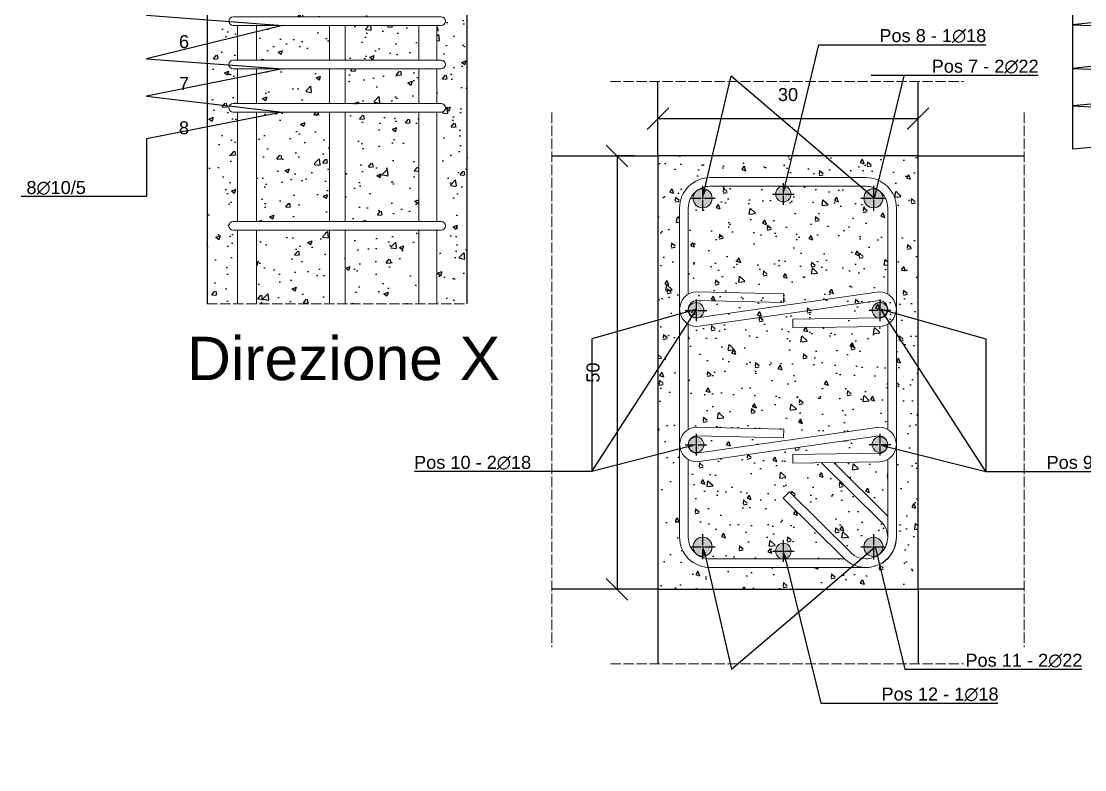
# Model space of a CAD drawing. Header units: millimetres. Extents: x -455371 to 117772, y -78417 to 116564.
# Drawn here: x -237981 to -236754, y 109809 to 110673 of the extents above; entities that cross this region are included whole.
import ezdxf
from ezdxf import colors
from ezdxf.entities.mleader import LeaderData, LeaderLine
from ezdxf.math import Vec2, Vec3

# ---------------------------------------------------------------- set-up
doc = ezdxf.new("R2010")
doc.units = ezdxf.units.MM
doc.linetypes.add('ACAD_ISO02W100', pattern=[15, 12, -3])
doc.linetypes.add('CENTER2', pattern=[28.575, 19.05, -3.175, 3.175, -3.175])
doc.layers.get('0').update_dxf_attribs({"color": 255})
for name, color, linetype, lineweight in [('armature', 5, 'Continuous', 18), ('Cls', 7, 'Continuous', 25), ('quote', 5, 'Continuous', 15), ('RETINO ARMATURE', 253, 'Continuous', 15), ('Scritte', 7, 'Continuous', 15), ('staffe', 10, 'Continuous', 15), ('tratteggio 1 a 50', 230, 'ACAD_ISO02W100', 15)]:
    doc.layers.add(name, color=color, linetype=linetype, lineweight=lineweight)
doc.layers.add('RETINI', color=253, linetype='Continuous')
doc.styles.get("Standard").update_dxf_attribs({"font": 'arial.ttf'})
doc.dimstyles.new('scala 1 a 10', dxfattribs={"dimtxt": 15, "dimasz": 25, "dimexe": 0.183, "dimexo": 0.1, "dimgap": 20, "dimtad": 2, "dimdec": 0, "dimlfac": 0.1, "dimzin": 0, "dimdsep": 46, "dimtxsty": 'Standard', "dimblk": 'OBLIQUE', "dimcen": -25, "dimadec": 0, "dimazin": 0, "dimtfac": 1, "dimtdec": 0, "dimtofl": 0, "dimtmove": 0, "dimatfit": 3, "dimfxl": 20, "dimfxlon": 1, "dimtolj": 1, "dimtzin": 0, "dimarcsym": 0})
pattern_1 = [(320, (-347881.445, -227181.816), (-4.622335, -52.833554), [5.5245, -60.7695]), (265, (-347881.445, -227181.816), (55.406485, 10.220592), [4.4196, -48.6157694]), (10.451445, (-347881.83, -227186.22), (50.784148, -42.612962), [4.6951026, -51.646171]), (316.1842, (-347866.71, -227181.816), (-12.192275, -78.612922), [8.28675, -91.15425]), (6.635558, (-347867.73, -227188.37), (71.753576, -68.847199), [7.042657, -77.469326]), (261.18415, (-347866.71, -227181.816), (71.753576, -68.847199), [6.62939, -72.923322]), (291, (-347870.396, -227189.18), (-29.6569075, -43.9681735), [5.5245, -60.7695]), (236, (-347870.396, -227189.18), (53.41451, -17.922588), [4.4196, -48.6156]), (341.451445, (-347872.87, -227192.846), (23.757603, -61.8907616), [4.6951026, -51.646082]), (307.5, (-347881.445, -227181.816), (24.5209613, -0.8956949), [0, -48.02632, 0, -49.3522, 0, -48.79975]), (277.5, (-347881.445, -227181.816), (29.0523667, -19.3777021), [0, -28.13812, 0, -46.92142, 0, -18.59915]), (237.5, (-347881.445, -227165.39), (-1.6613358, -39.3212726), [0, -18.415, 0, -57.4548, 0, -76.2381]), (227.5, (-347881.445, -227158.023), (7.3736824, -42.9574626), [0, -23.9395, 0, -38.15588, 0, -54.1401])]

# ---------------------------------------------------------------- blocks, each defined once
blk = doc.blocks.new('*U3260')
at = {"layer": 'staffe'}
blk.add_lwpolyline([(-120, 5), (120, 5, -1), (120, -5), (-120, -5, -1)], format="xyb", close=True, dxfattribs=at)
blk = doc.blocks.new('*U3261')
at = {"layer": 'armature', "color": 0, "linetype": 'ByBlock', "lineweight": -2, "transparency": 16777216}
for p in [(0, 350), (0, 300), (0, 250), (0, 200), (0, 150), (0, 100), (0, 50), (0, 0)]:
    blk.add_blockref('*U3260', p, dxfattribs=at)
blk = doc.blocks.new('*U3263')
at = {"layer": 'Cls', "color": 0, "linetype": 'CENTER2', "transparency": 16777216}
for p, q in [((0, 2.2), (0, 14.5)), ((-14.5, 0), (-2.2, 0)), ((2.2, 0), (14.5, 0)), ((0, -14.5), (0, -2.2))]:
    blk.add_line(p, q, dxfattribs=at)
at = {"layer": 'Cls', "color": 0, "linetype": 'Continuous', "transparency": 16777216}
for p, q in [((-1.1, 0), (1.1, 0)), ((0, -1.1), (0, 1.1))]:
    blk.add_line(p, q, dxfattribs=at)
blk = doc.blocks.new('*U3281')
at = {"layer": 'Cls', "color": 0, "linetype": 'CENTER2', "transparency": 16777216}
for p, q in [((0, 1.8), (0, 12.5)), ((-12.5, 0), (-1.8, 0)), ((1.8, 0), (12.5, 0)), ((0, -12.5), (0, -1.8))]:
    blk.add_line(p, q, dxfattribs=at)
at = {"layer": 'Cls', "color": 0, "linetype": 'Continuous', "transparency": 16777216}
for p, q in [((-0.9, 0), (0.9, 0)), ((0, -0.9), (0, 0.9))]:
    blk.add_line(p, q, dxfattribs=at)
blk = doc.blocks.new('*U3264')
at = {"layer": 'Cls', "color": 0, "linetype": 'CENTER2', "transparency": 16777216}
for p, q in [((0, 1.8), (0, 12.5)), ((-12.5, 0), (-1.8, 0)), ((1.8, 0), (12.5, 0)), ((0, -12.5), (0, -1.8))]:
    blk.add_line(p, q, dxfattribs=at)
at = {"layer": 'Cls', "color": 0, "linetype": 'Continuous', "transparency": 16777216}
for p, q in [((-0.9, 0), (0.9, 0)), ((0, -0.9), (0, 0.9))]:
    blk.add_line(p, q, dxfattribs=at)
blk = doc.blocks.new('*U3265')
at = {"layer": 'Cls', "color": 0, "linetype": 'CENTER2', "transparency": 16777216}
for p, q in [((0, 2.2), (0, 14.5)), ((-14.5, 0), (-2.2, 0)), ((2.2, 0), (14.5, 0)), ((0, -14.5), (0, -2.2))]:
    blk.add_line(p, q, dxfattribs=at)
at = {"layer": 'Cls', "color": 0, "linetype": 'Continuous', "transparency": 16777216}
for p, q in [((-1.1, 0), (1.1, 0)), ((0, -1.1), (0, 1.1))]:
    blk.add_line(p, q, dxfattribs=at)
blk = doc.blocks.new('*U3266')
at = {"layer": 'Cls', "color": 0, "linetype": 'CENTER2', "transparency": 16777216}
for p, q in [((0, 1.8), (0, 12.5)), ((-12.5, 0), (-1.8, 0)), ((1.8, 0), (12.5, 0)), ((0, -12.5), (0, -1.8))]:
    blk.add_line(p, q, dxfattribs=at)
at = {"layer": 'Cls', "color": 0, "linetype": 'Continuous', "transparency": 16777216}
for p, q in [((-0.9, 0), (0.9, 0)), ((0, -0.9), (0, 0.9))]:
    blk.add_line(p, q, dxfattribs=at)
blk = doc.blocks.new('*U3267')
at = {"layer": 'Cls', "color": 0, "linetype": 'CENTER2', "transparency": 16777216}
for p, q in [((0, 2.2), (0, 14.5)), ((-14.5, 0), (-2.2, 0)), ((2.2, 0), (14.5, 0)), ((0, -14.5), (0, -2.2))]:
    blk.add_line(p, q, dxfattribs=at)
at = {"layer": 'Cls', "color": 0, "linetype": 'Continuous', "transparency": 16777216}
for p, q in [((-1.1, 0), (1.1, 0)), ((0, -1.1), (0, 1.1))]:
    blk.add_line(p, q, dxfattribs=at)
blk = doc.blocks.new('*U3268')
at = {"layer": 'Cls', "color": 0, "linetype": 'CENTER2', "transparency": 16777216}
for p, q in [((0, 1.8), (0, 12.5)), ((-12.5, 0), (-1.8, 0)), ((1.8, 0), (12.5, 0)), ((0, -12.5), (0, -1.8))]:
    blk.add_line(p, q, dxfattribs=at)
at = {"layer": 'Cls', "color": 0, "linetype": 'Continuous', "transparency": 16777216}
for p, q in [((-0.9, 0), (0.9, 0)), ((0, -0.9), (0, 0.9))]:
    blk.add_line(p, q, dxfattribs=at)
blk = doc.blocks.new('*U3280')
at = {"layer": 'Cls', "color": 0, "linetype": 'CENTER2', "transparency": 16777216}
for p, q in [((0, 1.8), (0, 12.5)), ((-12.5, 0), (-1.8, 0)), ((1.8, 0), (12.5, 0)), ((0, -12.5), (0, -1.8))]:
    blk.add_line(p, q, dxfattribs=at)
at = {"layer": 'Cls', "color": 0, "linetype": 'Continuous', "transparency": 16777216}
for p, q in [((-0.9, 0), (0.9, 0)), ((0, -0.9), (0, 0.9))]:
    blk.add_line(p, q, dxfattribs=at)
blk = doc.blocks.new('*U3286')
at = {"layer": 'Cls', "color": 0, "linetype": 'CENTER2', "transparency": 16777216}
for p, q in [((0, 2.2), (0, 14.5)), ((-14.5, 0), (-2.2, 0)), ((2.2, 0), (14.5, 0)), ((0, -14.5), (0, -2.2))]:
    blk.add_line(p, q, dxfattribs=at)
at = {"layer": 'Cls', "color": 0, "linetype": 'Continuous', "transparency": 16777216}
for p, q in [((-1.1, 0), (1.1, 0)), ((0, -1.1), (0, 1.1))]:
    blk.add_line(p, q, dxfattribs=at)
blk = doc.blocks.new('*U3287')
at = {"layer": 'Cls', "color": 0, "linetype": 'CENTER2', "transparency": 16777216}
for p, q in [((0, 1.8), (0, 12.5)), ((-12.5, 0), (-1.8, 0)), ((1.8, 0), (12.5, 0)), ((0, -12.5), (0, -1.8))]:
    blk.add_line(p, q, dxfattribs=at)
at = {"layer": 'Cls', "color": 0, "linetype": 'Continuous', "transparency": 16777216}
for p, q in [((-0.9, 0), (0.9, 0)), ((0, -0.9), (0, 0.9))]:
    blk.add_line(p, q, dxfattribs=at)
blk = doc.blocks.new('_Oblique')
at = {"color": 0, "linetype": 'ByBlock', "lineweight": -2}
blk.add_line((-0.5, -0.5), (0.5, 0.5), dxfattribs=at)
blk = doc.blocks.new('*D3418')
at = {"layer": 'Defpoints', "color": 0, "transparency": 16777216}
for p in [(-236946.5, 110560.2), (-237246.5, 110517.2), (-236946.5, 110517.2)]:
    blk.add_point(p, dxfattribs=at)
at = {"layer": 'quote', "color": 0, "lineweight": -2, "transparency": 16777216}
for p, q in [((-237246.5, 110540.2), (-237246.5, 110560.4)), ((-237246.5, 110560.2), (-236946.5, 110560.2)), ((-236946.5, 110540.2), (-236946.5, 110560.4))]:
    blk.add_line(p, q, dxfattribs=at)
at = {"layer": 'quote', "color": 0, "lineweight": -2, "transparency": 16777216, "xscale": 25, "yscale": 25, "zscale": 25, "rotation": 180}
blk.add_blockref('_Oblique', (-237246.5, 110560.2), dxfattribs=at)
at = {"layer": 'quote', "color": 0, "lineweight": -2, "transparency": 16777216, "xscale": 25, "yscale": 25, "zscale": 25}
blk.add_blockref('_Oblique', (-236946.5, 110560.2), dxfattribs=at)
at = {"layer": 'quote', "color": 0, "transparency": 16777216, "insert": (-237096.5, 110587.9), "char_height": 15, "attachment_point": 5}
blk.add_mtext('\\A1;30', dxfattribs=at)
blk = doc.blocks.new('*D3419')
at = {"layer": 'Defpoints', "color": 0, "transparency": 16777216}
for p in [(-237246.5, 110517.2), (-237293.7, 110017.2), (-237246.5, 110017.2)]:
    blk.add_point(p, dxfattribs=at)
at = {"layer": 'quote', "color": 0, "lineweight": -2, "transparency": 16777216}
for p, q in [((-237273.7, 110517.2), (-237293.9, 110517.2)), ((-237293.7, 110517.2), (-237293.7, 110017.2)), ((-237273.7, 110017.2), (-237293.9, 110017.2))]:
    blk.add_line(p, q, dxfattribs=at)
at = {"layer": 'quote', "color": 0, "lineweight": -2, "transparency": 16777216, "xscale": 25, "yscale": 25, "zscale": 25}
for p, rotation in [((-237293.7, 110517.2), 90), ((-237293.7, 110017.2), 270)]:
    blk.add_blockref('_Oblique', p, dxfattribs=dict(at, rotation=rotation))
at = {"layer": 'quote', "color": 0, "transparency": 16777216, "insert": (-237321.4, 110267.2), "char_height": 15, "attachment_point": 5, "rotation": 90}
blk.add_mtext('\\A1;50', dxfattribs=at)

msp = doc.modelspace()

# ---------------------------------------------------------------- hatches: boundary and pattern name
at = {"layer": 'RETINI'}
h = msp.add_hatch(dxfattribs=at)
h.set_pattern_fill('AR-CONC', color=256, scale=0.29)
h.set_pattern_definition([(50, (88878.323, -2878.126), (52.833554, -4.622335), [5.5245, -60.7695]), (355, (88878.32, -2878.126), (-10.220592, 55.406485), [4.4196, -48.615769]), (100.451445, (88882.725, -2878.51), (42.612962, 50.784148), [4.6951026, -51.646171]), (46.1842, (88878.32, -2863.394), (78.612922, -12.192275), [8.28675, -91.15425]), (96.635558, (88884.87, -2864.41), (68.847199, 71.753576), [7.042657, -77.469326]), (351.18415, (88878.32, -2863.39), (68.847199, 71.753576), [6.62939, -72.923322]), (21, (88885.69, -2867.077), (43.9681735, -29.6569075), [5.5245, -60.7695]), (326, (88885.69, -2867.077), (17.922588, 53.41451), [4.4196, -48.6156]), (71.451445, (88889.353, -2869.55), (61.8907616, 23.757603), [4.6951026, -51.646082]), (37.5, (88878.323, -2878.126), (0.8956949, 24.5209613), [0, -48.02632, 0, -49.3522, 0, -48.79975]), (7.5, (88878.323, -2878.126), (19.3777021, 29.0523667), [0, -28.13812, 0, -46.92142, 0, -18.59915]), (327.5, (88861.896, -2878.126), (39.3212726, -1.6613358), [0, -18.415, 0, -57.4548, 0, -76.2381]), (317.5, (88854.53, -2878.126), (42.9574626, 7.3736824), [0, -23.9395, 0, -38.15588, 0, -54.1401])])
h.paths.add_polyline_path([(-237731.6, 110917.6), (-237736.6, 110917.6, -1), (-237736.6, 110927.6), (-237731.6, 110927.6), (-237731.6, 110935.5), (-237812.2, 110935.5), (-237812.2, 110876.5), (-237812.2, 110813.8), (-237731.6, 110812.3), (-237731.6, 110817.6), (-237736.6, 110817.6, -1), (-237736.6, 110827.6), (-237731.6, 110827.6), (-237731.6, 110867.6), (-237736.6, 110867.6, -1), (-237736.6, 110877.6), (-237731.6, 110877.6)])
h.paths.add_polyline_path([(-237820.2, 110876.5), (-237820.2, 110935.5), (-237912.2, 110935.5), (-237912.2, 110876.5), (-237912.2, 110815.7), (-237820.2, 110814)])
h.paths.add_polyline_path([(-237920.2, 110935.5), (-237966.6, 110935.5), (-237966.6, 110816.7), (-237920.2, 110815.8), (-237920.2, 110876.5)])
h.paths.add_polyline_path([(-237421, 110935.5), (-237501.6, 110935.5), (-237501.6, 110927.6), (-237496.6, 110927.6, -1), (-237496.6, 110917.6), (-237501.6, 110917.6), (-237501.6, 110877.6), (-237496.6, 110877.6, -1), (-237496.6, 110867.6), (-237501.6, 110867.6), (-237501.6, 110827.6), (-237496.6, 110827.6, -1), (-237496.6, 110817.6), (-237501.6, 110817.6), (-237501.6, 110812.3), (-237421, 110813.8), (-237421, 110876.5)])
h.paths.add_polyline_path([(-237321, 110935.5), (-237413, 110935.5), (-237413, 110876.5), (-237413, 110814), (-237321, 110815.7), (-237321, 110876.5)])
h.paths.add_polyline_path([(-237266.6, 110935.5), (-237313, 110935.5), (-237313, 110876.5), (-237313, 110815.8), (-237266.6, 110816.7)])
h.paths.add_polyline_path([(-237522.2, 111031.5), (-237607.6, 111031.5), (-237607.6, 110953.5), (-237522.2, 110953.5)])
h.paths.add_polyline_path([(-237625.6, 111031.5), (-237709.6, 111031.5), (-237709.6, 110953.5), (-237625.6, 110953.5)])
h.paths.add_polyline_path([(-237625.6, 111131.5), (-237709.6, 111131.5), (-237709.6, 111041.5), (-237625.6, 111041.5)])
h.paths.add_polyline_path([(-237522.1, 111131.5), (-237607.6, 111131.5), (-237607.6, 111041.5), (-237522.2, 111041.5)])
h.paths.add_polyline_path([(-237625.6, 110917.6), (-237709.6, 110917.6), (-237709.6, 110877.6), (-237625.6, 110877.6)])
h.paths.add_polyline_path([(-237625.6, 110935.5), (-237709.6, 110935.5), (-237709.6, 110927.6), (-237625.6, 110927.6)])
h.paths.add_polyline_path([(-237522.2, 110935.5), (-237607.6, 110935.5), (-237607.6, 110927.6), (-237522.2, 110927.6)])
h.paths.add_polyline_path([(-237522.3, 110917.6), (-237607.6, 110917.6), (-237607.6, 110877.6), (-237522.3, 110877.6)])
h.paths.add_polyline_path([(-237625.6, 110867.6), (-237709.6, 110867.6), (-237709.6, 110827.6), (-237625.6, 110827.6)])
h.paths.add_polyline_path([(-237522.3, 110867.6), (-237607.6, 110867.6), (-237607.6, 110827.6), (-237522.3, 110827.6)])
h.paths.add_polyline_path([(-237625.6, 110817.6), (-237709.6, 110817.6), (-237709.6, 110811.9), (-237625.6, 110810.4)])
h.paths.add_polyline_path([(-237522.3, 110817.6), (-237607.6, 110817.6), (-237607.6, 110810.4), (-237522.3, 110812)])
h.paths.add_polyline_path([(-237625.6, 110792.4), (-237709.6, 110793.9), (-237709.6, 110777.6), (-237625.6, 110777.6)])
h.paths.add_polyline_path([(-237522.3, 110794), (-237607.6, 110792.4), (-237607.6, 110777.6), (-237522.3, 110777.6)])
h.paths.add_polyline_path([(-237625.6, 110767.6), (-237709.6, 110767.6), (-237709.6, 110727.6), (-237625.6, 110727.6)])
h.paths.add_polyline_path([(-237522.3, 110767.6), (-237607.6, 110767.6), (-237607.6, 110727.6), (-237522.4, 110727.6)])
h.paths.add_polyline_path([(-237522.4, 110717.6), (-237607.6, 110717.6), (-237607.6, 110677.6), (-237522.4, 110677.6)])
h.paths.add_polyline_path([(-237625.6, 110717.6), (-237709.6, 110717.6), (-237709.6, 110677.6), (-237625.6, 110677.6)])
h.paths.add_polyline_path([(-237625.6, 110667.6), (-237709.6, 110667.6), (-237709.6, 110627.6), (-237625.6, 110627.6)])
h.paths.add_polyline_path([(-237522.4, 110667.6), (-237607.6, 110667.6), (-237607.6, 110627.6), (-237522.4, 110627.6)])
h.paths.add_polyline_path([(-237522.4, 110617.6), (-237607.6, 110617.6), (-237607.6, 110577.6), (-237522.5, 110577.6)])
h.paths.add_polyline_path([(-237625.6, 110617.6), (-237709.6, 110617.6), (-237709.6, 110577.6), (-237625.6, 110577.6)])
h.paths.add_polyline_path([(-237625.6, 110567.6), (-237709.6, 110567.6), (-237709.6, 110441.5), (-237625.6, 110441.5)])
h.paths.add_polyline_path([(-237522.5, 110567.6), (-237607.6, 110567.6), (-237607.6, 110441.5), (-237522.5, 110441.5)])
edge = h.paths.add_edge_path()
edge.add_line((-237731.6, 111131.5), (-237766.6, 111131.5))
edge.add_line((-237766.6, 111131.5), (-237766.6, 110986.5))
edge.add_line((-237766.6, 110986.5), (-237966.6, 110986.5))
edge.add_line((-237966.6, 110986.5), (-237966.6, 110953.5))
edge.add_line((-237966.6, 110953.5), (-237920.2, 110953.5))
edge.add_line((-237920.2, 110953.5), (-237920.2, 110957.5))
edge.add_arc((-237916.2, 110957.5), 4, 0.0218, 180.0218, ccw=False)
edge.add_line((-237912.2, 110957.5), (-237912.2, 110953.5))
edge.add_line((-237912.2, 110953.5), (-237820.2, 110953.5))
edge.add_line((-237820.2, 110953.5), (-237820.2, 110957.5))
edge.add_arc((-237816.2, 110957.5), 4, 0.0218, 180.0218, ccw=False)
edge.add_line((-237812.2, 110957.5), (-237812.2, 110953.5))
edge.add_line((-237812.2, 110953.5), (-237731.6, 110953.5))
edge.add_line((-237731.6, 110953.5), (-237731.6, 111031.5))
edge.add_line((-237731.6, 111031.5), (-237736.6, 111031.5))
edge.add_arc((-237736.6, 111036.5), 5, 90, 270, ccw=False)
edge.add_line((-237736.6, 111041.5), (-237731.6, 111041.5))
edge.add_line((-237731.6, 111041.5), (-237731.6, 111131.5))
edge = h.paths.add_edge_path()
edge.add_line((-237466.6, 111131.5), (-237501.6, 111131.5))
edge.add_line((-237501.6, 111131.5), (-237501.6, 111041.5))
edge.add_line((-237501.6, 111041.5), (-237496.6, 111041.5))
edge.add_arc((-237496.6, 111036.5), 5, -90, 90, ccw=False)
edge.add_line((-237496.6, 111031.5), (-237501.6, 111031.5))
edge.add_line((-237501.6, 111031.5), (-237501.6, 110953.5))
edge.add_line((-237501.6, 110953.5), (-237421, 110953.5))
edge.add_line((-237421, 110953.5), (-237421, 110957.5))
edge.add_arc((-237417, 110957.5), 4, 0.0218, 180.0218, ccw=False)
edge.add_line((-237413, 110957.5), (-237413, 110953.5))
edge.add_line((-237413, 110953.5), (-237321, 110953.5))
edge.add_line((-237321, 110953.5), (-237321, 110957.5))
edge.add_arc((-237317, 110957.5), 4, 0.0218, 180.0218, ccw=False)
edge.add_line((-237313, 110957.5), (-237313, 110953.5))
edge.add_line((-237313, 110953.5), (-237266.6, 110953.5))
edge.add_line((-237266.6, 110953.5), (-237266.6, 110986.5))
edge.add_line((-237266.6, 110986.5), (-237466.6, 110986.5))
edge.add_line((-237466.6, 110986.5), (-237466.6, 111131.5))
edge = h.paths.add_edge_path()
edge.add_line((-237766.6, 110346.5), (-237731.6, 110346.5))
edge.add_line((-237731.6, 110346.5), (-237731.6, 110431.5))
edge.add_line((-237731.6, 110431.5), (-237736.6, 110431.5))
edge.add_arc((-237736.6, 110436.5), 5, 90, 270, ccw=False)
edge.add_line((-237736.6, 110441.5), (-237731.6, 110441.5))
edge.add_line((-237731.6, 110441.5), (-237731.6, 110567.6))
edge.add_line((-237731.6, 110567.6), (-237736.6, 110567.6))
edge.add_arc((-237736.6, 110572.6), 5, 90, 270, ccw=False)
edge.add_line((-237736.6, 110577.6), (-237731.6, 110577.6))
edge.add_line((-237731.6, 110577.6), (-237731.6, 110617.6))
edge.add_line((-237731.6, 110617.6), (-237736.6, 110617.6))
edge.add_arc((-237736.6, 110622.6), 5, 90, 270, ccw=False)
edge.add_line((-237736.6, 110627.6), (-237731.6, 110627.6))
edge.add_line((-237731.6, 110627.6), (-237731.6, 110667.6))
edge.add_line((-237731.6, 110667.6), (-237736.6, 110667.6))
edge.add_arc((-237736.6, 110672.6), 5, 90, 270, ccw=False)
edge.add_line((-237736.6, 110677.6), (-237731.6, 110677.6))
edge.add_line((-237731.6, 110677.6), (-237731.6, 110717.6))
edge.add_line((-237731.6, 110717.6), (-237736.6, 110717.6))
edge.add_arc((-237736.6, 110722.6), 5, 90, 270, ccw=False)
edge.add_line((-237736.6, 110727.6), (-237731.6, 110727.6))
edge.add_line((-237731.6, 110727.6), (-237731.6, 110767.6))
edge.add_line((-237731.6, 110767.6), (-237736.6, 110767.6))
edge.add_arc((-237736.6, 110772.6), 5, 90, 270, ccw=False)
edge.add_line((-237736.6, 110777.6), (-237731.6, 110777.6))
edge.add_line((-237731.6, 110777.6), (-237731.6, 110794.3))
edge.add_line((-237731.6, 110794.3), (-237812.2, 110795.8))
edge.add_line((-237812.2, 110795.8), (-237812.2, 110795.5))
edge.add_arc((-237816.2, 110795.5), 4, -179.9782, 0.0218, ccw=False)
edge.add_line((-237820.2, 110795.5), (-237820.2, 110796))
edge.add_line((-237820.2, 110796), (-237912.2, 110797.7))
edge.add_line((-237912.2, 110797.7), (-237912.2, 110795.5))
edge.add_arc((-237916.2, 110795.5), 4, -179.9782, 0.0218, ccw=False)
edge.add_line((-237920.2, 110795.5), (-237920.2, 110797.8))
edge.add_line((-237920.2, 110797.8), (-237966.6, 110798.7))
edge.add_line((-237966.6, 110798.7), (-237966.6, 110766.5))
edge.add_line((-237966.6, 110766.5), (-237766.6, 110766.5))
edge.add_line((-237766.6, 110766.5), (-237766.6, 110346.5))
edge = h.paths.add_edge_path()
edge.add_line((-237501.6, 110346.5), (-237466.6, 110346.5))
edge.add_line((-237466.6, 110346.5), (-237466.6, 110766.5))
edge.add_line((-237466.6, 110766.5), (-237266.6, 110766.5))
edge.add_line((-237266.6, 110766.5), (-237266.6, 110798.7))
edge.add_line((-237266.6, 110798.7), (-237313, 110797.8))
edge.add_line((-237313, 110797.8), (-237313, 110795.5))
edge.add_arc((-237317, 110795.5), 4, -179.9782, 0.0218, ccw=False)
edge.add_line((-237321, 110795.5), (-237321, 110797.7))
edge.add_line((-237321, 110797.7), (-237413, 110796))
edge.add_line((-237413, 110796), (-237413, 110795.5))
edge.add_arc((-237417, 110795.5), 4, -179.9782, 0.0218, ccw=False)
edge.add_line((-237421, 110795.5), (-237421, 110795.8))
edge.add_line((-237421, 110795.8), (-237501.6, 110794.3))
edge.add_line((-237501.6, 110794.3), (-237501.6, 110777.6))
edge.add_line((-237501.6, 110777.6), (-237496.6, 110777.6))
edge.add_arc((-237496.6, 110772.6), 5, -90, 90, ccw=False)
edge.add_line((-237496.6, 110767.6), (-237501.6, 110767.6))
edge.add_line((-237501.6, 110767.6), (-237501.6, 110727.6))
edge.add_line((-237501.6, 110727.6), (-237496.6, 110727.6))
edge.add_arc((-237496.6, 110722.6), 5, -90, 90, ccw=False)
edge.add_line((-237496.6, 110717.6), (-237501.6, 110717.6))
edge.add_line((-237501.6, 110717.6), (-237501.6, 110677.6))
edge.add_line((-237501.6, 110677.6), (-237496.6, 110677.6))
edge.add_arc((-237496.6, 110672.6), 5, -90, 90, ccw=False)
edge.add_line((-237496.6, 110667.6), (-237501.6, 110667.6))
edge.add_line((-237501.6, 110667.6), (-237501.6, 110627.6))
edge.add_line((-237501.6, 110627.6), (-237496.6, 110627.6))
edge.add_arc((-237496.6, 110622.6), 5, -90, 90, ccw=False)
edge.add_line((-237496.6, 110617.6), (-237501.6, 110617.6))
edge.add_line((-237501.6, 110617.6), (-237501.6, 110577.6))
edge.add_line((-237501.6, 110577.6), (-237496.6, 110577.6))
edge.add_arc((-237496.6, 110572.6), 5, -90, 90, ccw=False)
edge.add_line((-237496.6, 110567.6), (-237501.6, 110567.6))
edge.add_line((-237501.6, 110567.6), (-237501.6, 110441.5))
edge.add_line((-237501.6, 110441.5), (-237496.6, 110441.5))
edge.add_arc((-237496.6, 110436.5), 5, -90, 90, ccw=False)
edge.add_line((-237496.6, 110431.5), (-237501.6, 110431.5))
edge.add_line((-237501.6, 110431.5), (-237501.6, 110346.5))
h.paths.add_polyline_path([(-237607.6, 110346.5), (-237522.6, 110346.5), (-237522.6, 110431.5), (-237607.6, 110431.5)])
h.paths.add_polyline_path([(-237709.6, 110346.5), (-237625.6, 110346.5), (-237625.6, 110431.5), (-237709.6, 110431.5)])
h = msp.add_hatch(dxfattribs=at)
h.set_pattern_fill('AR-CONC', color=256, scale=0.29, angle=-90)
h.set_pattern_definition(pattern_1)
h.paths.add_polyline_path([(-236946.5, 110017.2), (-236946.5, 110517.2), (-237246.5, 110517.2), (-237246.5, 110017.2)])
h.paths.add_polyline_path([(-237006.5, 110042.2), (-237186.5, 110042.2, -0.414214), (-237221.5, 110077.2), (-237221.5, 110457.2, -0.414214), (-237186.5, 110492.2), (-237006.5, 110492.2, -0.414214), (-236971.5, 110457.2), (-236971.5, 110077.2, -0.414214)], flags=16)
h.paths.add_polyline_path([(-236981.5, 110184.1), (-236981.5, 110184.1, -0.410067), (-236990.4, 110175.1), (-236990.5, 110175.1), (-236990.5, 110174.1, 0.38521)], flags=0)
h.paths.add_polyline_path([(-236998, 110053.7), (-236998, 110055.1, -0.414214), (-237009, 110066.1, -1), (-236987, 110066.1), (-236984.1, 110066.1, -0.193276)], flags=0)
h.paths.add_polyline_path([(-237186.5, 110052.2, -0.285636), (-237209, 110066.2), (-237206, 110066.2, -1), (-237184, 110066.2, -0.414214), (-237195, 110055.2), (-237195, 110053.7, 0.086564), (-237186.5, 110052.2), (-237101.9, 110052.2, -0.414214), (-237110.9, 110061.2, -1), (-237092.9, 110061.2, -0.414214), (-237101.9, 110052.2)], flags=0)
h.paths.add_polyline_path([(-237211.5, 110339), (-237202.5, 110339), (-237202.5, 110339.9), (-237202.5, 110348, 0.414214), (-237211.5, 110339), (-237211.5, 110339, -0.422218), (-237202.5, 110350.2), (-237202.5, 110350.3), (-237101.6, 110348), (-237101.4, 110358), (-237201.5, 110360.3, 1), (-237201.5, 110320.3), (-236994.3, 110349.9, -1.129836), (-236991.1, 110330.3), (-237091.1, 110328.9), (-237091, 110318.9), (-236991, 110320.3, 0.98592), (-236991.5, 110360.3), (-237199.4, 110330.6, -0.521886), (-237211.5, 110339, -0.414214), (-237202.5, 110348), (-237202.5, 110350.2, 0.422218)], flags=16)
h.paths.add_polyline_path([(-237211.5, 110183.9, -1), (-237193.5, 110183.9, -1)], flags=0)
h.paths.add_polyline_path([(-236999.5, 110339.1, -1), (-236981.5, 110339.1, -1)], flags=16)
h.paths.add_polyline_path([(-236984.1, 110468.3), (-236987, 110468.3, -1), (-237009, 110468.3, -0.414214), (-236998, 110479.3), (-236998, 110480.7, 0.087042), (-237006.5, 110482.2), (-237101.9, 110482.2, -0.414214), (-237092.9, 110473.2, -1), (-237110.9, 110473.2, -0.414214), (-237101.9, 110482.2), (-237186.5, 110482.2, 0.086564), (-237195, 110480.8), (-237195, 110479.3, -0.414214), (-237184, 110468.3, -1), (-237206, 110468.3), (-237209, 110468.3, -0.285636), (-237186.5, 110482.2), (-237006.5, 110482.2, -0.285114)], flags=0)
h = msp.add_hatch(dxfattribs=at)
h.set_pattern_fill('AR-CONC', color=256, scale=0.29, angle=-90)
h.set_pattern_definition(pattern_1)
h.paths.add_polyline_path([(-237101.4, 110358), (-237101.6, 110348), (-237201.6, 110350.3, 0.998301), (-237201.5, 110330.3), (-236991.5, 110360.3, -0.131653), (-236981.5, 110357.6), (-236981.5, 110457.2, 0.115463), (-236984.1, 110468.3), (-236987, 110468.3, -1), (-237009, 110468.3, -0.414214), (-236998, 110479.3), (-236998, 110480.7, 0.087042), (-237006.5, 110482.2), (-237101.9, 110482.2, -0.414214), (-237092.9, 110473.2, -1), (-237110.9, 110473.2, -0.414214), (-237101.9, 110482.2), (-237186.5, 110482.2, 0.086564), (-237195, 110480.8), (-237195, 110479.3, -0.414214), (-237184, 110468.3, -1), (-237206, 110468.3), (-237209, 110468.3, 0.114975), (-237211.5, 110457.2), (-237211.5, 110357.6, -0.131652), (-237201.5, 110360.3)])
h = msp.add_hatch(dxfattribs=at)
h.set_pattern_fill('AR-CONC', color=256, scale=0.29, angle=-90)
h.set_pattern_definition(pattern_1)
h.paths.add_polyline_path([(-237101.4, 110201.8), (-237101.6, 110191.8), (-237201.6, 110194.1, 1.151114), (-237198.7, 110174.5), (-236991.5, 110204.1, -0.131653), (-236981.5, 110201.4), (-236981.5, 110322.9, -0.124447), (-236991, 110320.3), (-237091, 110318.9), (-237091.1, 110328.9), (-236991.1, 110330.3, 1.129836), (-236994.3, 110349.9), (-237201.5, 110320.3, -0.131652), (-237211.5, 110322.9), (-237211.5, 110201.4, -0.131652), (-237201.5, 110204.1)])
h = msp.add_hatch(dxfattribs=at)
h.set_pattern_fill('AR-CONC', color=256, scale=0.29, angle=-90)
h.set_pattern_definition(pattern_1)
h.paths.add_polyline_path([(-237101.9, 110052.2, -1), (-237101.9, 110070.2, -1), (-237101.9, 110052.2), (-237031, 110052.2), (-237101.9, 110122.3), (-237094.8, 110129.4), (-237024.1, 110059.5, 0.289543), (-236998, 110053.7), (-236998, 110055.1, -1), (-236998, 110077.1, -0.414214), (-236987, 110066.1), (-236984.1, 110066.1, 0.32833), (-236989.3, 110095.3), (-237057.8, 110163.2), (-237091, 110162.7), (-237091.1, 110172.7), (-236991.1, 110174.1, 0.01493), (-236990.5, 110174.1), (-236990.5, 110175.1, -1), (-236990.5, 110193.1), (-236990.5, 110194.1, 0.024997), (-236991.5, 110194.1), (-237201.5, 110164.1, -0.131652), (-237211.5, 110166.8), (-237211.5, 110077.2, 0.114975), (-237209, 110066.2), (-237206, 110066.2, -0.414214), (-237195, 110077.2, -1), (-237195, 110055.2), (-237195, 110053.7, 0.086564), (-237186.5, 110052.2)])
h = msp.add_hatch(dxfattribs=at)
h.set_pattern_fill('AR-CONC', color=256, scale=0.29, angle=-90)
h.set_pattern_definition(pattern_1)
h.paths.add_polyline_path([(-236981.5, 110101.7), (-236981.5, 110166.8, -0.124447), (-236991, 110164.1), (-237043.8, 110163.4)])
at = {"layer": 'RETINO ARMATURE'}
h = msp.add_hatch(color=256, dxfattribs=at)
h.dxf.hatch_style = 1
h.paths.add_polyline_path([(-237195, 110457.3, 1), (-237195, 110479.3, 1)])
h.paths.add_polyline_path([(-237202.5, 110348, 0.399399), (-237211.5, 110339.5, 0.391097), (-237201.5, 110330.3), (-237199.4, 110330.6, 0.837334)])
h.paths.add_polyline_path([(-237202.5, 110330), (-237202.5, 110330.3, -0.350111), (-237211.5, 110339), (-237211.5, 110339, 0.414214)])
h.paths.add_polyline_path([(-237199.4, 110330.6), (-237201.5, 110330.3, -0.024544), (-237202.5, 110330.3), (-237202.5, 110330, 0.088534)])
h.paths.add_polyline_path([(-237202.5, 110192.9, 0.41083), (-237211.5, 110184, 0.101717), (-237210.7, 110180.1, 0.290552), (-237202.5, 110174.9, 1)])
h.paths.add_polyline_path([(-237101.9, 110052.2, 1), (-237101.9, 110070.2, 1)])
h.paths.add_polyline_path([(-237195, 110077.2, 1), (-237195, 110055.2, 1)])
h = msp.add_hatch(color=256, dxfattribs=at)
h.dxf.hatch_style = 1
h.paths.add_polyline_path([(-236998, 110479.3, 1), (-236998, 110457.3, 1)])
h.paths.add_polyline_path([(-237101.9, 110482.2, 1), (-237101.9, 110464.2, 1)])
h.paths.add_polyline_path([(-236981.6, 110339.6, 0.396418), (-236990.5, 110348.1, 0.911059), (-236992.2, 110330.3), (-236991.1, 110330.3, 0.384742)])
h.paths.add_polyline_path([(-236981.5, 110339.1), (-236981.6, 110339.1, -0.352109), (-236990.5, 110330.3), (-236990.5, 110330.1, 0.414214)])
h.paths.add_polyline_path([(-236990.5, 110330.1), (-236990.5, 110330.3, -0.01493), (-236991.1, 110330.3), (-236992.2, 110330.3, 0.04654)])
h.paths.add_polyline_path([(-236990.5, 110193.1, 1), (-236990.5, 110175.1, 1)])
h = msp.add_hatch(color=256, dxfattribs=at)
h.dxf.hatch_style = 1
h.paths.add_polyline_path([(-237009, 110066.1, 1), (-236987, 110066.1, 1)])

# ---------------------------------------------------------------- linework, layer by layer
at = {"layer": 'armature'}
for points in [[(-237731.6, 110627.6), (-237731.6, 110667.6)], [(-237709.6, 110667.6), (-237709.6, 110627.6)], [(-237625.6, 110627.6), (-237625.6, 110667.6)], [(-237607.6, 110667.6), (-237607.6, 110627.6)], [(-237522.4, 110667.6), (-237522.4, 110627.6)], [(-237501.6, 110627.6), (-237501.6, 110667.6)], [(-237731.6, 110577.6), (-237731.6, 110617.6)], [(-237709.6, 110617.6), (-237709.6, 110577.6)], [(-237625.6, 110577.6), (-237625.6, 110617.6)], [(-237607.6, 110617.6), (-237607.6, 110577.6)], [(-237522.4, 110617.6), (-237522.5, 110577.6)], [(-237501.6, 110577.6), (-237501.6, 110617.6)], [(-237731.6, 110441.5), (-237731.6, 110567.6)], [(-237709.6, 110567.6), (-237709.6, 110441.5)], [(-237625.6, 110441.5), (-237625.6, 110567.6)], [(-237607.6, 110567.6), (-237607.6, 110441.5)], [(-237522.5, 110567.6), (-237522.5, 110441.5)], [(-237501.6, 110441.5), (-237501.6, 110567.6)], [(-237731.6, 110346.5), (-237731.6, 110431.5)], [(-237709.6, 110431.5), (-237709.6, 110346.5)], [(-237625.6, 110346.5), (-237625.6, 110431.5)], [(-237607.6, 110431.5), (-237607.6, 110346.5)], [(-237522.6, 110431.5), (-237522.6, 110346.5)], [(-237501.6, 110346.5), (-237501.6, 110431.5)]]:
    msp.add_lwpolyline(points, dxfattribs=at)
for centre, radius in [((-237195, 110468.3), 11), ((-237101.9, 110473.2), 9), ((-236998, 110468.3), 11), ((-237202.5, 110339), 9), ((-236990.5, 110339.1), 9), ((-237202.5, 110183.9), 9), ((-236990.5, 110184.1), 9), ((-237195, 110066.2), 11), ((-236998, 110066.1), 11), ((-237101.9, 110061.2), 9)]:
    msp.add_circle(centre, radius, dxfattribs=at)
at = {"layer": 'Cls'}
for points in [[(-237966.6, 110766.5), (-237766.6, 110766.5), (-237766.6, 110346.5)], [(-237466.6, 110346.5), (-237466.6, 110766.5)], [(-237246.5, 110517.2), (-237246.5, 110603.2)], [(-236946.5, 110517.2), (-236946.5, 110603.2)], [(-237369, 110517.2), (-237246.5, 110517.2)], [(-236946.5, 110017.2), (-236946.5, 110517.2), (-237246.5, 110517.2), (-237246.5, 110017.2), (-236946.5, 110017.2)], [(-236946.5, 110517.2), (-236824, 110517.2)], [(-237246.5, 110017.2), (-237369, 110017.2)], [(-237246.5, 110017.2), (-237246.5, 109931.2)], [(-236946.5, 110017.2), (-236946.5, 109931.2)], [(-236824, 110017.2), (-236946.5, 110017.2)]]:
    msp.add_lwpolyline(points, dxfattribs=at)
at = {"layer": 'staffe'}
for points in [[(-236971.5, 110077.2), (-236971.5, 110457.2, 0.414214), (-237006.5, 110492.2), (-237186.5, 110492.2, 0.414214), (-237221.5, 110457.2), (-237221.5, 110077.2, 0.414214), (-237186.5, 110042.2), (-237006.5, 110042.2, 0.414214)], [(-237736.6, 110441.5), (-237496.6, 110441.5, -1), (-237496.6, 110431.5), (-237736.6, 110431.5, -1)], [(-237201.6, 110350.3), (-237101.6, 110348), (-237101.4, 110358), (-237201.5, 110360.3, 0.666247), (-237201.5, 110360.3, 1), (-237201.5, 110320.3), (-236991.5, 110350.3, -0.980013), (-236991.1, 110330.3), (-237091.1, 110328.9), (-237091, 110318.9), (-236991.5, 110320.3, 0.666247), (-236991.5, 110320.3, 1), (-236991.5, 110360.3), (-237201.5, 110330.3, -0.998301)], [(-237201.6, 110194.1), (-237101.6, 110191.8), (-237101.4, 110201.8), (-237201.5, 110204.1, 0.666247), (-237201.5, 110204.1, 1), (-237201.5, 110164.1), (-236991.5, 110194.1, -0.980013), (-236991.1, 110174.1), (-237091.1, 110172.7), (-237091, 110162.7), (-236991.5, 110164.1, 0.666247), (-236991.5, 110164.1, 1), (-236991.5, 110204.1), (-237201.5, 110174.1, -0.998301)]]:
    msp.add_lwpolyline(points, format="xyb", close=True, dxfattribs=at)
for points in [[(-236981.5, 110357.6), (-236981.5, 110457.2, 0.414214), (-237006.5, 110482.2), (-237186.5, 110482.2, 0.414214), (-237211.5, 110457.2), (-237211.5, 110357.6)], [(-237211.5, 110166.8), (-237211.5, 110077.2, 0.414214), (-237186.5, 110052.2), (-237031, 110052.2)], [(-237006.5, 110052.2, 0.414214), (-236981.5, 110077.2), (-236981.5, 110166.8)], [(-237023.7, 110059.1), (-237094.8, 110129.4), (-237101.9, 110122.3), (-237031.2, 110052.4, 0.666247), (-236971.5, 110077.2, 0.666247)]]:
    msp.add_lwpolyline(points, format="xyb", dxfattribs=at)
for points in [[(-237211.5, 110340.3), (-237211.5, 110340.2)], [(-236981.5, 110340.2), (-236981.5, 110340.3)], [(-237211.5, 110322.9), (-237211.5, 110201.4)], [(-236981.5, 110201.4), (-236981.5, 110322.9)], [(-237211.5, 110184.1), (-237211.5, 110184.1)], [(-236981.5, 110184.1), (-236981.5, 110184.1)], [(-237057.8, 110163.2), (-236989, 110095)], [(-236981.5, 110101.7), (-237043.8, 110163.4)]]:
    msp.add_lwpolyline(points, dxfattribs=at)
msp.add_arc((-237006.5, 110077.2), 25, 225.3064, 45.3064, dxfattribs=at)
at = {"layer": 'tratteggio 1 a 50'}
for points in [[(-237301.3, 110603.2), (-236893.9, 110603.2)], [(-237369, 110567.1), (-237369, 109950.3)], [(-236824, 110567.1), (-236824, 109950.3)], [(-237766.6, 110346.5), (-237466.6, 110346.5)], [(-237301.3, 109931.2), (-236893.9, 109931.2)]]:
    msp.add_lwpolyline(points, dxfattribs=at)

# ---------------------------------------------------------------- block references
at = {"layer": 'armature'}
msp.add_blockref('*U3261', (-237616.6, 110572.6), dxfattribs=at)
at = {"layer": 'Cls', "linetype": 'CENTER2', "rotation": 270}
for name, p in [('*U3267', (-237195, 110468.3)), ('*U3266', (-237101.9, 110473.2)), ('*U3265', (-236998, 110468.3)), ('*U3268', (-237202.5, 110339)), ('*U3264', (-236990.5, 110339.1)), ('*U3280', (-237202.5, 110183.9)), ('*U3281', (-236990.5, 110184.1)), ('*U3286', (-237195, 110066.2)), ('*U3287', (-237101.9, 110061.2)), ('*U3263', (-236998, 110066.1))]:
    msp.add_blockref(name, p, dxfattribs=at)

# ---------------------------------------------------------------- texts
at = {"layer": 'Scritte', "attachment_point": 1}
for s, width, heights, insert, char_height in [('6', 62.827, [0], (-237799.2, 110656.6), 15), ('7', 62.827, [0], (-237799.2, 110608.2), 15), ('8', 62.827, [0], (-237799.2, 110557.1), 15), ('Direzione X', 381.257, [89.6], (-237789.7, 110308.5), 50)]:
    msp.add_mtext_dynamic_manual_height_columns(s, width=width, gutter_width=12.5, heights=heights, dxfattribs=dict(at, insert=insert, char_height=char_height))

# ---------------------------------------------------------------- dimensions: what is measured, and where the dimension line sits
at = {"layer": 'quote'}
dim = msp.add_linear_dim(base=(-236946.5, 110560.2), p1=(-237246.5, 110517.2), p2=(-236946.5, 110517.2), dimstyle='scala 1 a 10', dxfattribs=at)
dim.commit()
dim.dimension.update_dxf_attribs({"geometry": '*D3418', "text_midpoint": (-237096.5, 110587.9)})
dim = msp.add_linear_dim(base=(-237293.7, 110017.2), p1=(-237246.5, 110517.2), p2=(-237246.5, 110017.2), angle=90, dimstyle='scala 1 a 10', dxfattribs=at)
dim.commit()
dim.dimension.update_dxf_attribs({"geometry": '*D3419', "text_midpoint": (-237321.4, 110267.2)})

# ---------------------------------------------------------------- leaders
ml = msp.add_multileader_mtext('Standard', dxfattribs=at)
ml.set_content('8∅10/5', color=256)
ml.set_leader_properties()
ml.build(insert=Vec2(0, 0))
ml.multileader.update_dxf_attribs({"text_left_attachment_type": 6, "text_right_attachment_type": 6, "dogleg_length": 20, "arrow_head_size": 10})
ctx = ml.context
ctx.base_point, ctx.char_height, ctx.arrow_head_size, ctx.landing_gap_size, ctx.plane_origin = Vec3(-236954.8, 110924.7), 15, 10, 50, Vec3(-236536.8, 111000.8)
ctx.left_attachment, ctx.right_attachment, ctx.text_align_type = 6, 6, 2
notes = []
notes.append((ctx, [(0, (1, 1, 0), (-236767.8, 110924.7), (-1, 0), 20, [(7, [(-236428.3, 110906.4), (-236767.8, 110871.3), (-236428.3, 110856.4), (-236767.8, 110822.4), (-236428.3, 110806.4), (-236767.8, 110769), (-236428.3, 110756.4), (-236767.8, 110716.4), (-236428.3, 110706.4), (-236767.8, 110668.3), (-236428.3, 110656.4), (-236767.8, 110618), (-236428.3, 110606.4), (-236767.8, 110574.8), (-236428.3, 110556.4), (-236767.8, 110524.8)], 0, [])])]))
ctx.mtext.insert, ctx.mtext.alignment, ctx.mtext.flow_direction = Vec3(-236837.8, 110942.7), 3, 5
ml = msp.add_multileader_mtext('Standard', dxfattribs=at)
ml.set_content('8∅10/5', color=256)
ml.set_leader_properties()
ml.build(insert=Vec2(0, 0))
ml.multileader.update_dxf_attribs({"text_left_attachment_type": 6, "text_right_attachment_type": 6, "dogleg_length": 20, "arrow_head_size": 10})
ctx = ml.context
ctx.base_point, ctx.char_height, ctx.arrow_head_size, ctx.landing_gap_size, ctx.plane_origin = Vec3(-238023.5, 110470.2), 15, 10, 50, Vec3(-237788.3, 111012)
ctx.left_attachment, ctx.right_attachment, ctx.text_align_type = 6, 6, 2
notes.append((ctx, [(0, (1, 1, 0), (-237836.5, 110470.2), (-1, 0), 20, [(7, [(-237679.8, 110917.6), (-237836.5, 110882.5), (-237679.8, 110867.6), (-237836.5, 110833.5), (-237679.8, 110817.6), (-237836.5, 110780.1), (-237679.8, 110767.6), (-237836.5, 110727.6), (-237679.8, 110717.6), (-237836.5, 110679.4), (-237679.8, 110667.6), (-237836.5, 110629.1), (-237679.8, 110617.6), (-237836.5, 110586), (-237679.8, 110567.6), (-237836.5, 110537)], 0, [])])]))
ctx.mtext.insert, ctx.mtext.alignment, ctx.mtext.flow_direction = Vec3(-237906.5, 110488.2), 3, 5
ml = msp.add_multileader_mtext('Standard', dxfattribs=at)
ml.set_content('Pos 8 - 1∅18', color=256)
ml.set_leader_properties()
ml.build(insert=Vec2(0, 0))
ml.multileader.update_dxf_attribs({"text_left_attachment_type": 6, "text_right_attachment_type": 6, "dogleg_length": 20, "arrow_head_size": 10})
ctx = ml.context
ctx.base_point, ctx.char_height, ctx.arrow_head_size, ctx.landing_gap_size, ctx.plane_origin = Vec3(-237041.1, 110645.5), 15, 10, 50, Vec3(-237306, 110466.4)
ctx.left_attachment, ctx.right_attachment = 6, 6
notes.append((ctx, [(0, (1, 1, 0), (-237061.1, 110645.5), (1, 0), 20, [(2, [(-237102.2, 110473.2), (-237061.1, 110645.5)], 0, [])])]))
ctx.mtext.insert, ctx.mtext.flow_direction = Vec3(-236991.1, 110663.5), 5
ml = msp.add_multileader_mtext('Standard', dxfattribs=at)
ml.set_content('Pos 7 - 2∅22', color=256)
ml.set_leader_properties()
ml.build(insert=Vec2(0, 0))
ml.multileader.update_dxf_attribs({"text_left_attachment_type": 6, "text_right_attachment_type": 6, "dogleg_length": 20, "arrow_head_size": 10})
ctx = ml.context
ctx.base_point, ctx.char_height, ctx.arrow_head_size, ctx.landing_gap_size, ctx.plane_origin = Vec3(-236980.7, 110610.2), 15, 10, 50, Vec3(-237294.9, 110461.5)
ctx.left_attachment, ctx.right_attachment = 6, 6
notes.append((ctx, [(0, (1, 1, 0), (-237000.7, 110610.2), (1, 0), 20, [(2, [(-237195, 110468.3), (-237162.2, 110609.6), (-236996.6, 110468.3), (-236962.3, 110609.6)], 0, [])])]))
ctx.mtext.insert, ctx.mtext.flow_direction = Vec3(-236930.7, 110628.2), 5
ml = msp.add_multileader_mtext('Standard', dxfattribs=at)
ml.set_content('Pos 10 - 2∅18', color=256)
ml.set_leader_properties()
ml.build(insert=Vec2(0, 0))
ml.multileader.update_dxf_attribs({"text_left_attachment_type": 6, "text_right_attachment_type": 6, "dogleg_length": 20, "arrow_head_size": 10})
ctx = ml.context
ctx.base_point, ctx.char_height, ctx.arrow_head_size, ctx.landing_gap_size, ctx.plane_origin = Vec3(-237575.5, 110153.1), 15, 10, 50, Vec3(-237201.5, 110236.5)
ctx.left_attachment, ctx.right_attachment, ctx.text_align_type = 6, 6, 2
notes.append((ctx, [(0, (1, 1, 0), (-237322.9, 110153.1), (-1, 0), 20, [(1, [(-237202.5, 110184.2), (-237322.9, 110153.1), (-237201.5, 110340.5), (-237322.9, 110306)], 0, [])])]))
ctx.mtext.insert, ctx.mtext.alignment, ctx.mtext.flow_direction = Vec3(-237392.9, 110171.1), 3, 5
ml = msp.add_multileader_mtext('Standard', dxfattribs=at)
ml.set_content('Pos 9 - 2∅18', color=256)
ml.set_leader_properties()
ml.build(insert=Vec2(0, 0))
ml.multileader.update_dxf_attribs({"text_left_attachment_type": 6, "text_right_attachment_type": 6, "dogleg_length": 20, "arrow_head_size": 10})
ctx = ml.context
ctx.base_point, ctx.char_height, ctx.arrow_head_size, ctx.landing_gap_size, ctx.plane_origin = Vec3(-236848.2, 110153.1), 15, 10, 50, Vec3(-236989.5, 110236.5)
ctx.left_attachment, ctx.right_attachment = 6, 6
notes.append((ctx, [(0, (1, 1, 0), (-236868.2, 110153.1), (1, 0), 20, [(1, [(-236991.5, 110184.1), (-236868.2, 110153.1), (-236989.5, 110340.5), (-236868.2, 110306)], 0, [])])]))
ctx.mtext.insert, ctx.mtext.flow_direction = Vec3(-236798.2, 110171.1), 5
ml = msp.add_multileader_mtext('Standard', dxfattribs=at)
ml.set_content('Pos 11 - 2∅22', color=256)
ml.set_leader_properties()
ml.build(insert=Vec2(0, 0))
ml.multileader.update_dxf_attribs({"text_left_attachment_type": 6, "text_right_attachment_type": 6, "dogleg_length": 20, "arrow_head_size": 10})
ctx = ml.context
ctx.base_point, ctx.char_height, ctx.arrow_head_size, ctx.landing_gap_size, ctx.plane_origin = Vec3(-236941.8, 109924.8), 15, 10, 50, Vec3(-237294.3, 110072.9)
ctx.left_attachment, ctx.right_attachment = 6, 6
notes.append((ctx, [(0, (1, 1, 0), (-236961.8, 109924.8), (1, 0), 20, [(2, [(-237194.5, 110066.1), (-237161.7, 109924.8), (-236996.1, 110066.1), (-236961.8, 109924.8)], 0, [])])]))
ctx.mtext.insert, ctx.mtext.flow_direction = Vec3(-236891.8, 109942.8), 5
ml = msp.add_multileader_mtext('Standard', dxfattribs=at)
ml.set_content('Pos 12 - 1∅18', color=256)
ml.set_leader_properties()
ml.build(insert=Vec2(0, 0))
ml.multileader.update_dxf_attribs({"text_left_attachment_type": 6, "text_right_attachment_type": 6, "dogleg_length": 20, "arrow_head_size": 10})
ctx = ml.context
ctx.base_point, ctx.char_height, ctx.arrow_head_size, ctx.landing_gap_size, ctx.plane_origin = Vec3(-237038.6, 109885.8), 15, 10, 50, Vec3(-237305.5, 110068)
ctx.left_attachment, ctx.right_attachment = 6, 6
notes.append((ctx, [(0, (1, 1, 0), (-237058.6, 109885.8), (1, 0), 20, [(2, [(-237101.6, 110061.2), (-237058.6, 109885.8)], 0, [])])]))
ctx.mtext.insert, ctx.mtext.flow_direction = Vec3(-236988.6, 109903.8), 5
for ctx, leaders in notes:
    for number, flags, end, landing, length, lines in leaders:
        leader = LeaderData()
        leader.index, (leader.has_last_leader_line, leader.has_dogleg_vector, leader.attachment_direction) = number, flags
        leader.last_leader_point, leader.dogleg_vector, leader.dogleg_length = Vec3(end), Vec3(landing), length
        for number, points, colour, breaks in lines:
            line = LeaderLine()
            line.index, line.vertices, line.color, line.breaks = number, Vec3.list(points), colors.encode_raw_color(colour), breaks
            leader.lines.append(line)
        ctx.leaders.append(leader)

doc.saveas('drawing.dxf')
